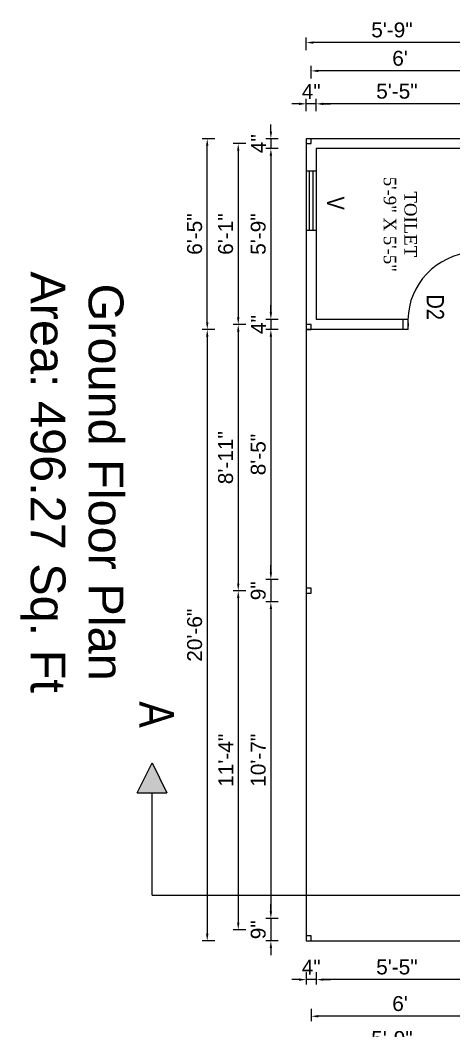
# Model space of a CAD drawing. Header units: inches. Extents: x 376358 to 406049, y -63575 to -53607.
# Drawn here: x 400715.3 to 400889.9, y -60547 to -60140.5 of the extents above; entities that cross this region are included whole.
import ezdxf

# ---------------------------------------------------------------- set-up
doc = ezdxf.new("R2010")
doc.units = ezdxf.units.IN
doc.header["$LTSCALE"] = 2
doc.header["$MEASUREMENT"] = 0
doc.header["$PDMODE"] = 34
doc.layers.get('0').update_dxf_attribs({"linetype": 'CONTINUOUS'})
doc.layers.get('DEFPOINTS').update_dxf_attribs({"color": 141, "linetype": 'CONTINUOUS'})
doc.layers.add('dimension', color=160, linetype='CONTINUOUS', lineweight=15)
doc.layers.add('steps', color=253, linetype='CONTINUOUS', lineweight=20)
doc.styles.add('Lettring Text', font='arial.ttf')
doc.styles.get("Standard").update_dxf_attribs({"font": 'ARIALN.TTF'})
doc.dimstyles.new('Copy of Standard', dxfattribs={"dimtxt": 6, "dimasz": 2.875, "dimexe": 2, "dimexo": 4, "dimgap": 2, "dimtad": 1, "dimdec": 0, "dimrnd": 1, "dimzin": 0, "dimdsep": 46, "dimlunit": 4, "dimtxsty": 'Lettring Text', "dimcen": 0.1, "dimclrd": 7, "dimclre": 7, "dimclrt": 7, "dimazin": 0, "dimtfac": 0.645, "dimtdec": 0, "dimtmove": 1, "dimatfit": 0, "dimfxl": 3, "dimfxlon": 1, "dimtfillclr": 256, "dimtolj": 1, "dimtzin": 0, "dimlwd": -1, "dimlwe": -1, "dimarcsym": 2})

# ---------------------------------------------------------------- blocks, each defined once
blk = doc.blocks.new('*D1157')
at = {"layer": 'DEFPOINTS', "color": 0, "ltscale": 0.5, "transparency": 16777216}
for p in [(400834.45, -60260.91), (400899.45, -60510.91), (400834.45, -60526.46)]:
    blk.add_point(p, dxfattribs=at)
at = {"layer": 'steps', "color": 7, "ltscale": 0.5, "transparency": 16777216}
for p, q in [((400834.45, -60523.46), (400834.45, -60528.46)), ((400896.58, -60526.46), (400837.33, -60526.46)), ((400899.45, -60523.46), (400899.45, -60528.46))]:
    blk.add_line(p, q, dxfattribs=at)
for points in [[(400837.33, -60525.98), (400837.33, -60526.94), (400834.45, -60526.46)], [(400896.58, -60525.98), (400896.58, -60526.94), (400899.45, -60526.46)]]:
    blk.add_solid(points, dxfattribs=at)
at = {"layer": 'steps', "color": 7, "ltscale": 0.5, "transparency": 16777216, "insert": (400866.95, -60521.41), "char_height": 6, "attachment_point": 5, "style": 'Lettring Text'}
blk.add_mtext('\\A1;5\'-5"', dxfattribs=at)
blk = doc.blocks.new('*D1158')
at = {"layer": 'DEFPOINTS', "color": 0, "ltscale": 0.5, "transparency": 16777216}
for p in [(400834.45, -60260.91), (400830.45, -60264.91), (400830.45, -60526.46)]:
    blk.add_point(p, dxfattribs=at)
at = {"layer": 'steps', "color": 7, "ltscale": 0.5, "transparency": 16777216}
for p, q in [((400827.58, -60526.46), (400824.7, -60526.46)), ((400830.45, -60523.46), (400830.45, -60528.46)), ((400834.45, -60526.46), (400830.45, -60526.46)), ((400834.45, -60523.46), (400834.45, -60528.46)), ((400837.33, -60526.46), (400840.2, -60526.46))]:
    blk.add_line(p, q, dxfattribs=at)
for points in [[(400827.58, -60525.98), (400827.58, -60526.94), (400830.45, -60526.46)], [(400837.33, -60525.98), (400837.33, -60526.94), (400834.45, -60526.46)]]:
    blk.add_solid(points, dxfattribs=at)
at = {"layer": 'steps', "color": 7, "ltscale": 0.5, "transparency": 16777216, "insert": (400832.45, -60521.46), "char_height": 6, "attachment_point": 5, "style": 'Lettring Text'}
blk.add_mtext('\\A1;4"', dxfattribs=at)
blk = doc.blocks.new('*D1160')
at = {"layer": 'DEFPOINTS', "color": 0, "ltscale": 0.5, "transparency": 16777216}
for p in [(400832.45, -60526.46), (400903.95, -60526.46), (400832.45, -60541.2)]:
    blk.add_point(p, dxfattribs=at)
at = {"layer": 'steps', "color": 7, "ltscale": 0.5, "transparency": 16777216}
for p, q in [((400832.45, -60538.2), (400832.45, -60543.2)), ((400903.95, -60538.2), (400903.95, -60543.2)), ((400901.08, -60541.2), (400835.33, -60541.2))]:
    blk.add_line(p, q, dxfattribs=at)
for points in [[(400835.33, -60540.72), (400835.33, -60541.68), (400832.45, -60541.2)], [(400901.08, -60540.72), (400901.08, -60541.68), (400903.95, -60541.2)]]:
    blk.add_solid(points, dxfattribs=at)
at = {"layer": 'steps', "color": 7, "ltscale": 0.5, "transparency": 16777216, "insert": (400868.2, -60536.14), "char_height": 6, "attachment_point": 5, "style": 'Lettring Text'}
blk.add_mtext("\\A1;6'", dxfattribs=at)
blk = doc.blocks.new('*D1161')
at = {"layer": 'DEFPOINTS', "color": 0, "ltscale": 0.5, "transparency": 16777216}
for p in [(400830.45, -60510.91), (400899.45, -60510.91), (400899.45, -60555.26)]:
    blk.add_point(p, dxfattribs=at)
at = {"layer": 'steps', "color": 7, "ltscale": 0.5, "transparency": 16777216}
for p, q in [((400830.45, -60552.26), (400830.45, -60557.26)), ((400899.45, -60552.26), (400899.45, -60557.26)), ((400833.33, -60555.26), (400896.58, -60555.26))]:
    blk.add_line(p, q, dxfattribs=at)
for points in [[(400833.33, -60554.78), (400833.33, -60555.74), (400830.45, -60555.26)], [(400896.58, -60554.78), (400896.58, -60555.74), (400899.45, -60555.26)]]:
    blk.add_solid(points, dxfattribs=at)
at = {"layer": 'steps', "color": 7, "ltscale": 0.5, "transparency": 16777216, "insert": (400864.95, -60550.2), "char_height": 6, "attachment_point": 5, "style": 'Lettring Text'}
blk.add_mtext('\\A1;5\'-9"', dxfattribs=at)
blk = doc.blocks.new('*D1163')
at = {"layer": 'DEFPOINTS', "color": 0, "ltscale": 0.5, "transparency": 16777216}
for p in [(400830.45, -60188.14), (400816.2, -60192.14), (400834.45, -60192.14)]:
    blk.add_point(p, dxfattribs=at)
at = {"layer": 'steps', "color": 7, "ltscale": 0.5, "transparency": 16777216}
for p, q in [((400816.2, -60185.26), (400816.2, -60182.39)), ((400819.2, -60188.14), (400814.2, -60188.14)), ((400816.2, -60188.14), (400816.2, -60192.14)), ((400819.2, -60192.14), (400814.2, -60192.14)), ((400816.2, -60195.01), (400816.2, -60197.89))]:
    blk.add_line(p, q, dxfattribs=at)
for points in [[(400815.72, -60185.26), (400816.68, -60185.26), (400816.2, -60188.14)], [(400815.72, -60195.01), (400816.68, -60195.01), (400816.2, -60192.14)]]:
    blk.add_solid(points, dxfattribs=at)
at = {"layer": 'steps', "color": 7, "ltscale": 0.5, "transparency": 16777216, "insert": (400811.2, -60190.14), "char_height": 6, "attachment_point": 5, "rotation": 90, "style": 'Lettring Text'}
blk.add_mtext('\\A1;4"', dxfattribs=at)
blk = doc.blocks.new('*D1164')
at = {"layer": 'DEFPOINTS', "color": 0, "ltscale": 0.5, "transparency": 16777216}
for p in [(400834.45, -60192.14), (400816.2, -60260.91), (400834.45, -60260.91)]:
    blk.add_point(p, dxfattribs=at)
at = {"layer": 'steps', "color": 7, "ltscale": 0.5, "transparency": 16777216}
for p, q in [((400819.2, -60192.14), (400814.2, -60192.14)), ((400816.2, -60195.01), (400816.2, -60258.04)), ((400819.2, -60260.91), (400814.2, -60260.91))]:
    blk.add_line(p, q, dxfattribs=at)
for points in [[(400815.72, -60195.01), (400816.68, -60195.01), (400816.2, -60192.14)], [(400815.72, -60258.04), (400816.68, -60258.04), (400816.2, -60260.91)]]:
    blk.add_solid(points, dxfattribs=at)
at = {"layer": 'steps', "color": 7, "ltscale": 0.5, "transparency": 16777216, "insert": (400811.13, -60226.52), "char_height": 6, "attachment_point": 5, "rotation": 90, "style": 'Lettring Text'}
blk.add_mtext('\\A1;5\'-9"', dxfattribs=at)
blk = doc.blocks.new('*D1165')
at = {"layer": 'DEFPOINTS', "color": 0, "ltscale": 0.5, "transparency": 16777216}
for p in [(400834.45, -60260.91), (400816.2, -60264.91), (400830.45, -60264.91)]:
    blk.add_point(p, dxfattribs=at)
at = {"layer": 'steps', "color": 7, "ltscale": 0.5, "transparency": 16777216}
for p, q in [((400816.2, -60258.04), (400816.2, -60255.16)), ((400819.2, -60260.91), (400814.2, -60260.91)), ((400816.2, -60260.91), (400816.2, -60264.91)), ((400819.2, -60264.91), (400814.2, -60264.91)), ((400816.2, -60267.79), (400816.2, -60270.66))]:
    blk.add_line(p, q, dxfattribs=at)
for points in [[(400815.72, -60258.04), (400816.68, -60258.04), (400816.2, -60260.91)], [(400815.72, -60267.79), (400816.68, -60267.79), (400816.2, -60264.91)]]:
    blk.add_solid(points, dxfattribs=at)
at = {"layer": 'steps', "color": 7, "ltscale": 0.5, "transparency": 16777216, "insert": (400811.2, -60262.91), "char_height": 6, "attachment_point": 5, "rotation": 90, "style": 'Lettring Text'}
blk.add_mtext('\\A1;4"', dxfattribs=at)
blk = doc.blocks.new('*D1166')
at = {"layer": 'DEFPOINTS', "color": 0, "ltscale": 0.5, "transparency": 16777216}
for p in [(400830.45, -60264.91), (400816.2, -60365.52), (400908.45, -60365.52)]:
    blk.add_point(p, dxfattribs=at)
at = {"layer": 'steps', "color": 7, "ltscale": 0.5, "transparency": 16777216}
for p, q in [((400819.2, -60264.91), (400814.2, -60264.91)), ((400816.2, -60267.79), (400816.2, -60362.65)), ((400819.2, -60365.52), (400814.2, -60365.52))]:
    blk.add_line(p, q, dxfattribs=at)
for points in [[(400815.72, -60267.79), (400816.68, -60267.79), (400816.2, -60264.91)], [(400815.72, -60362.65), (400816.68, -60362.65), (400816.2, -60365.52)]]:
    blk.add_solid(points, dxfattribs=at)
at = {"layer": 'steps', "color": 7, "ltscale": 0.5, "transparency": 16777216, "insert": (400811.13, -60315.22), "char_height": 6, "attachment_point": 5, "rotation": 90, "style": 'Lettring Text'}
blk.add_mtext('\\A1;8\'-5"', dxfattribs=at)
blk = doc.blocks.new('*D1167')
at = {"layer": 'DEFPOINTS', "color": 0, "ltscale": 0.5, "transparency": 16777216}
for p in [(400908.45, -60365.52), (400816.2, -60374.52), (400908.45, -60374.52)]:
    blk.add_point(p, dxfattribs=at)
at = {"layer": 'steps', "color": 7, "ltscale": 0.5, "transparency": 16777216}
for p, q in [((400816.2, -60362.65), (400816.2, -60359.77)), ((400819.2, -60365.52), (400814.2, -60365.52)), ((400816.2, -60365.52), (400816.2, -60374.52)), ((400819.2, -60374.52), (400814.2, -60374.52)), ((400816.2, -60377.4), (400816.2, -60380.27))]:
    blk.add_line(p, q, dxfattribs=at)
for points in [[(400815.72, -60362.65), (400816.68, -60362.65), (400816.2, -60365.52)], [(400815.72, -60377.4), (400816.68, -60377.4), (400816.2, -60374.52)]]:
    blk.add_solid(points, dxfattribs=at)
at = {"layer": 'steps', "color": 7, "ltscale": 0.5, "transparency": 16777216, "insert": (400811.13, -60370.02), "char_height": 6, "attachment_point": 5, "rotation": 90, "style": 'Lettring Text'}
blk.add_mtext('\\A1;9"', dxfattribs=at)
blk = doc.blocks.new('*D1168')
at = {"layer": 'DEFPOINTS', "color": 0, "ltscale": 0.5, "transparency": 16777216}
for p in [(400908.45, -60374.52), (400816.2, -60501.91), (400908.45, -60501.91)]:
    blk.add_point(p, dxfattribs=at)
at = {"layer": 'steps', "color": 7, "ltscale": 0.5, "transparency": 16777216}
for p, q in [((400819.2, -60374.52), (400814.2, -60374.52)), ((400816.2, -60377.4), (400816.2, -60499.04)), ((400819.2, -60501.91), (400814.2, -60501.91))]:
    blk.add_line(p, q, dxfattribs=at)
for points in [[(400815.72, -60377.4), (400816.68, -60377.4), (400816.2, -60374.52)], [(400815.72, -60499.04), (400816.68, -60499.04), (400816.2, -60501.91)]]:
    blk.add_solid(points, dxfattribs=at)
at = {"layer": 'steps', "color": 7, "ltscale": 0.5, "transparency": 16777216, "insert": (400811.13, -60438.22), "char_height": 6, "attachment_point": 5, "rotation": 90, "style": 'Lettring Text'}
blk.add_mtext('\\A1;10\'-7"', dxfattribs=at)
blk = doc.blocks.new('*D1169')
at = {"layer": 'DEFPOINTS', "color": 0, "ltscale": 0.5, "transparency": 16777216}
for p in [(400908.45, -60501.91), (400816.2, -60510.91), (400899.45, -60510.91)]:
    blk.add_point(p, dxfattribs=at)
at = {"layer": 'steps', "color": 7, "ltscale": 0.5, "transparency": 16777216}
for p, q in [((400816.2, -60499.04), (400816.2, -60496.16)), ((400819.2, -60501.91), (400814.2, -60501.91)), ((400816.2, -60501.91), (400816.2, -60510.91)), ((400819.2, -60510.91), (400814.2, -60510.91)), ((400816.2, -60513.79), (400816.2, -60516.66))]:
    blk.add_line(p, q, dxfattribs=at)
for points in [[(400815.72, -60499.04), (400816.68, -60499.04), (400816.2, -60501.91)], [(400815.72, -60513.79), (400816.68, -60513.79), (400816.2, -60510.91)]]:
    blk.add_solid(points, dxfattribs=at)
at = {"layer": 'steps', "color": 7, "ltscale": 0.5, "transparency": 16777216, "insert": (400811.13, -60506.41), "char_height": 6, "attachment_point": 5, "rotation": 90, "style": 'Lettring Text'}
blk.add_mtext('\\A1;9"', dxfattribs=at)
blk = doc.blocks.new('*D1170')
at = {"layer": 'DEFPOINTS', "color": 0, "ltscale": 0.5, "transparency": 16777216}
for p in [(400816.2, -60190.14), (400803.06, -60262.91), (400816.2, -60262.91)]:
    blk.add_point(p, dxfattribs=at)
at = {"layer": 'steps', "color": 7, "ltscale": 0.5, "transparency": 16777216}
for p, q in [((400806.06, -60190.14), (400801.06, -60190.14)), ((400803.06, -60193.01), (400803.06, -60260.04)), ((400806.06, -60262.91), (400801.06, -60262.91))]:
    blk.add_line(p, q, dxfattribs=at)
for points in [[(400802.58, -60193.01), (400803.54, -60193.01), (400803.06, -60190.14)], [(400802.58, -60260.04), (400803.54, -60260.04), (400803.06, -60262.91)]]:
    blk.add_solid(points, dxfattribs=at)
at = {"layer": 'steps', "color": 7, "ltscale": 0.5, "transparency": 16777216, "insert": (400798, -60226.52), "char_height": 6, "attachment_point": 5, "rotation": 90, "style": 'Lettring Text'}
blk.add_mtext('\\A1;6\'-1"', dxfattribs=at)
blk = doc.blocks.new('*D1171')
at = {"layer": 'DEFPOINTS', "color": 0, "ltscale": 0.5, "transparency": 16777216}
for p in [(400816.2, -60262.91), (400803.06, -60370.02), (400816.2, -60370.02)]:
    blk.add_point(p, dxfattribs=at)
at = {"layer": 'steps', "color": 7, "ltscale": 0.5, "transparency": 16777216}
for p, q in [((400806.06, -60262.91), (400801.06, -60262.91)), ((400803.06, -60265.79), (400803.06, -60367.15)), ((400806.06, -60370.02), (400801.06, -60370.02))]:
    blk.add_line(p, q, dxfattribs=at)
for points in [[(400802.58, -60265.79), (400803.54, -60265.79), (400803.06, -60262.91)], [(400802.58, -60367.15), (400803.54, -60367.15), (400803.06, -60370.02)]]:
    blk.add_solid(points, dxfattribs=at)
at = {"layer": 'steps', "color": 7, "ltscale": 0.5, "transparency": 16777216, "insert": (400798, -60316.47), "char_height": 6, "attachment_point": 5, "rotation": 90, "style": 'Lettring Text'}
blk.add_mtext('\\A1;8\'-11"', dxfattribs=at)
blk = doc.blocks.new('*D1172')
at = {"layer": 'DEFPOINTS', "color": 0, "ltscale": 0.5, "transparency": 16777216}
for p in [(400816.2, -60370.02), (400803.06, -60506.41), (400816.2, -60506.41)]:
    blk.add_point(p, dxfattribs=at)
at = {"layer": 'steps', "color": 7, "ltscale": 0.5, "transparency": 16777216}
for p, q in [((400806.06, -60370.02), (400801.06, -60370.02)), ((400803.06, -60372.9), (400803.06, -60503.54)), ((400806.06, -60506.41), (400801.06, -60506.41))]:
    blk.add_line(p, q, dxfattribs=at)
for points in [[(400802.58, -60372.9), (400803.54, -60372.9), (400803.06, -60370.02)], [(400802.58, -60503.54), (400803.54, -60503.54), (400803.06, -60506.41)]]:
    blk.add_solid(points, dxfattribs=at)
at = {"layer": 'steps', "color": 7, "ltscale": 0.5, "transparency": 16777216, "insert": (400798.05, -60438.22), "char_height": 6, "attachment_point": 5, "rotation": 90, "style": 'Lettring Text'}
blk.add_mtext('\\A1;11\'-4"', dxfattribs=at)
blk = doc.blocks.new('*D1173')
at = {"layer": 'DEFPOINTS', "color": 0, "ltscale": 0.5, "transparency": 16777216}
for p in [(400830.45, -60264.91), (400790.58, -60510.91), (400830.45, -60510.91)]:
    blk.add_point(p, dxfattribs=at)
at = {"layer": 'steps', "color": 7, "ltscale": 0.5, "transparency": 16777216}
for p, q in [((400793.58, -60264.91), (400788.58, -60264.91)), ((400790.58, -60267.79), (400790.58, -60508.04)), ((400793.58, -60510.91), (400788.58, -60510.91))]:
    blk.add_line(p, q, dxfattribs=at)
for points in [[(400790.1, -60267.79), (400791.06, -60267.79), (400790.58, -60264.91)], [(400790.1, -60508.04), (400791.06, -60508.04), (400790.58, -60510.91)]]:
    blk.add_solid(points, dxfattribs=at)
at = {"layer": 'steps', "color": 7, "ltscale": 0.5, "transparency": 16777216, "insert": (400785.52, -60387.91), "char_height": 6, "attachment_point": 5, "rotation": 90, "style": 'Lettring Text'}
blk.add_mtext('\\A1;20\'-6"', dxfattribs=at)
blk = doc.blocks.new('*D1174')
at = {"layer": 'DEFPOINTS', "color": 0, "ltscale": 0.5, "transparency": 16777216}
for p in [(400790.58, -60188.14), (400830.45, -60188.14), (400830.45, -60264.91)]:
    blk.add_point(p, dxfattribs=at)
at = {"layer": 'steps', "color": 7, "ltscale": 0.5, "transparency": 16777216}
for p, q in [((400793.58, -60188.14), (400788.58, -60188.14)), ((400790.58, -60262.04), (400790.58, -60191.01)), ((400793.58, -60264.91), (400788.58, -60264.91))]:
    blk.add_line(p, q, dxfattribs=at)
for points in [[(400790.1, -60191.01), (400791.06, -60191.01), (400790.58, -60188.14)], [(400790.1, -60262.04), (400791.06, -60262.04), (400790.58, -60264.91)]]:
    blk.add_solid(points, dxfattribs=at)
at = {"layer": 'steps', "color": 7, "ltscale": 0.5, "transparency": 16777216, "insert": (400785.52, -60226.52), "char_height": 6, "attachment_point": 5, "rotation": 90, "style": 'Lettring Text'}
blk.add_mtext('\\A1;6\'-5"', dxfattribs=at)
blk = doc.blocks.new('*D1178')
at = {"layer": 'DEFPOINTS', "color": 0, "ltscale": 0.5, "transparency": 16777216}
for p in [(400834.45, -60174.12), (400834.45, -60192.14), (400899.45, -60229.14)]:
    blk.add_point(p, dxfattribs=at)
at = {"layer": 'steps', "color": 7, "ltscale": 0.5, "transparency": 16777216}
for p, q in [((400834.45, -60177.12), (400834.45, -60172.12)), ((400899.45, -60177.12), (400899.45, -60172.12)), ((400896.58, -60174.12), (400837.33, -60174.12))]:
    blk.add_line(p, q, dxfattribs=at)
for points in [[(400837.33, -60173.64), (400837.33, -60174.6), (400834.45, -60174.12)], [(400896.58, -60173.64), (400896.58, -60174.6), (400899.45, -60174.12)]]:
    blk.add_solid(points, dxfattribs=at)
at = {"layer": 'steps', "color": 7, "ltscale": 0.5, "transparency": 16777216, "insert": (400866.95, -60169.07), "char_height": 6, "attachment_point": 5, "style": 'Lettring Text'}
blk.add_mtext('\\A1;5\'-5"', dxfattribs=at)
blk = doc.blocks.new('*D1179')
at = {"layer": 'DEFPOINTS', "color": 0, "ltscale": 0.5, "transparency": 16777216}
for p in [(400830.45, -60174.12), (400830.45, -60188.14), (400834.45, -60192.14)]:
    blk.add_point(p, dxfattribs=at)
at = {"layer": 'steps', "color": 7, "ltscale": 0.5, "transparency": 16777216}
for p, q in [((400830.45, -60177.12), (400830.45, -60172.12)), ((400834.45, -60177.12), (400834.45, -60172.12)), ((400827.58, -60174.12), (400824.7, -60174.12)), ((400834.45, -60174.12), (400830.45, -60174.12)), ((400837.33, -60174.12), (400840.2, -60174.12))]:
    blk.add_line(p, q, dxfattribs=at)
for points in [[(400827.58, -60173.64), (400827.58, -60174.6), (400830.45, -60174.12)], [(400837.33, -60173.64), (400837.33, -60174.6), (400834.45, -60174.12)]]:
    blk.add_solid(points, dxfattribs=at)
at = {"layer": 'steps', "color": 7, "ltscale": 0.5, "transparency": 16777216, "insert": (400832.45, -60169.12), "char_height": 6, "attachment_point": 5, "style": 'Lettring Text'}
blk.add_mtext('\\A1;4"', dxfattribs=at)
blk = doc.blocks.new('*D1181')
at = {"layer": 'DEFPOINTS', "color": 0, "ltscale": 0.5, "transparency": 16777216}
for p in [(400832.45, -60160.88), (400832.45, -60174.12), (400903.95, -60174.12)]:
    blk.add_point(p, dxfattribs=at)
at = {"layer": 'steps', "color": 7, "ltscale": 0.5, "transparency": 16777216}
for p, q in [((400832.45, -60163.88), (400832.45, -60158.88)), ((400903.95, -60163.88), (400903.95, -60158.88)), ((400901.08, -60160.88), (400835.33, -60160.88))]:
    blk.add_line(p, q, dxfattribs=at)
for points in [[(400835.33, -60160.4), (400835.33, -60161.36), (400832.45, -60160.88)], [(400901.08, -60160.4), (400901.08, -60161.36), (400903.95, -60160.88)]]:
    blk.add_solid(points, dxfattribs=at)
at = {"layer": 'steps', "color": 7, "ltscale": 0.5, "transparency": 16777216, "insert": (400868.2, -60155.82), "char_height": 6, "attachment_point": 5, "style": 'Lettring Text'}
blk.add_mtext("\\A1;6'", dxfattribs=at)
blk = doc.blocks.new('*D1183')
at = {"layer": 'DEFPOINTS', "color": 0, "ltscale": 0.5, "transparency": 16777216}
for p in [(400830.45, -60149.48), (400830.45, -60188.14), (400899.45, -60229.14)]:
    blk.add_point(p, dxfattribs=at)
at = {"layer": 'steps', "color": 7, "ltscale": 0.5, "transparency": 16777216}
for p, q in [((400830.45, -60152.48), (400830.45, -60147.48)), ((400899.45, -60152.48), (400899.45, -60147.48)), ((400896.58, -60149.48), (400833.33, -60149.48))]:
    blk.add_line(p, q, dxfattribs=at)
for points in [[(400833.33, -60149), (400833.33, -60149.95), (400830.45, -60149.48)], [(400896.58, -60149), (400896.58, -60149.95), (400899.45, -60149.48)]]:
    blk.add_solid(points, dxfattribs=at)
at = {"layer": 'steps', "color": 7, "ltscale": 0.5, "transparency": 16777216, "insert": (400864.95, -60144.41), "char_height": 6, "attachment_point": 5, "style": 'Lettring Text'}
blk.add_mtext('\\A1;5\'-9"', dxfattribs=at)

msp = doc.modelspace()

# ---------------------------------------------------------------- hatches: boundary and pattern name
at = {"linetype": 'ByBlock', "lineweight": 5}
msp.add_hatch(color=7, dxfattribs=at).paths.add_polyline_path([(400768.36, -60439.27), (400762.36, -60451.27), (400774.36, -60451.27)])

# ---------------------------------------------------------------- linework, layer by layer
at = {"ltscale": 0.5}
for p, q in [((400903.45, -60188.14), (400830.45, -60188.14)), ((400830.45, -60188.14), (400830.45, -60264.91)), ((400899.45, -60192.14), (400834.45, -60192.14)), ((400834.45, -60192.14), (400834.45, -60260.91)), ((400834.45, -60201.14), (400830.45, -60201.14)), ((400831.7, -60225.14), (400831.7, -60201.14)), ((400833.2, -60225.14), (400833.2, -60201.14)), ((400834.45, -60225.14), (400830.45, -60225.14)), ((400869.45, -60260.91), (400834.45, -60260.91)), ((400869.45, -60264.91), (400869.45, -60260.91)), ((400869.45, -60264.91), (400830.45, -60264.91)), ((400830.45, -60264.91), (400830.45, -60510.91)), ((400830.45, -60510.91), (400899.45, -60510.91))]:
    msp.add_line(p, q, dxfattribs=at)
at = {"color": 7, "linetype": 'ByBlock', "lineweight": 5}
for p, q in [((400762.36, -60451.27), (400768.36, -60439.27)), ((400768.36, -60439.27), (400774.36, -60451.27)), ((400762.36, -60451.27), (400774.36, -60451.27)), ((400768.36, -60492.44), (400768.36, -60451.27)), ((400768.36, -60492.44), (401135.1, -60492.44))]:
    msp.add_line(p, q, dxfattribs=at)
at = {"ltscale": 0.5}
for points in [[(400830.45, -60188.14), (400830.45, -60190.14), (400832.45, -60190.14), (400832.45, -60188.14)], [(400830.45, -60262.91), (400830.45, -60264.91), (400832.45, -60264.91), (400832.45, -60262.91)], [(400830.45, -60369.02), (400830.45, -60371.02), (400832.45, -60371.02), (400832.45, -60369.02)], [(400830.45, -60508.91), (400830.45, -60510.91), (400832.45, -60510.91), (400832.45, -60508.91)]]:
    msp.add_lwpolyline(points, close=True, dxfattribs=at)
at = {"layer": 'dimension', "ltscale": 7}
for p, q in [((400871.45, -60260.91), (400869.45, -60260.91)), ((400869.45, -60264.91), (400869.45, -60260.91)), ((400871.45, -60264.91), (400871.45, -60260.91)), ((400871.45, -60264.91), (400869.45, -60264.91))]:
    msp.add_line(p, q, dxfattribs=at)
msp.add_arc((400899.04, -60261.55), 27.67, 99.1337, 184.3044, dxfattribs=at)

# ---------------------------------------------------------------- texts
at = {"color": 7, "linetype": 'ByBlock', "lineweight": 5, "char_height": 14, "rotation": 270}
for s, insert, width, attachment_point in [('{\\fArial CE|b0|i0|c238|p34;Ground Floor Plan\\PArea: \\fArial CE|b0|i0|c0|p34;496.27\\fArial CE|b0|i0|c238|p34; Sq. Ft}', (400736.05, -60326.31), 235.547, 5), ('A', (400763.18, -60425.16), 26.5803, 9)]:
    msp.add_mtext(s, dxfattribs=dict(at, insert=insert, width=width, attachment_point=attachment_point))
at = {"layer": 'steps', "color": 7, "ltscale": 0.3, "insert": (400874.99, -60222.59), "char_height": 5, "width": 55.268, "attachment_point": 2, "rotation": 270}
msp.add_mtext('{\\fTimes New Roman|b0|i0|c0|p18;TOILET\\P5\'-9" X 5\'-5"}', dxfattribs=at)
at = {"layer": 'steps', "color": 7, "ltscale": 0.3, "char_height": 7, "attachment_point": 8, "rotation": 270}
for s, insert in [('V', (400838.77, -60214.08)), ('D2', (400878.91, -60255.93))]:
    msp.add_mtext_dynamic_manual_height_columns(s, width=18.6213, gutter_width=40, heights=[0], dxfattribs=dict(at, insert=insert))

# ---------------------------------------------------------------- dimensions: what is measured, and where the dimension line sits
at = {"layer": 'steps', "ltscale": 0.5}
for base, p1, p2, picture, middle in [((400830.45, -60149.48), (400899.45, -60229.14), (400830.45, -60188.14), '*D1183', (400864.95, -60144.41)), ((400832.45161457, -60160.88160765), (400903.95161457, -60174.11675947), (400832.45161457, -60174.11675947), '*D1181', (400868.20161457, -60155.81816972)), ((400834.45, -60174.12), (400899.45, -60229.14), (400834.45, -60192.14), '*D1178', (400866.95, -60169.07)), ((400834.45, -60526.46), (400899.45, -60510.91), (400834.45, -60260.91), '*D1157', (400866.95, -60521.41)), ((400899.45, -60555.26), (400830.45, -60510.91), (400899.45, -60510.91), '*D1161', (400864.95, -60550.2)), ((400832.45161457, -60541.20314743), (400903.95161457, -60526.4594441), (400832.45161457, -60526.4594441), '*D1160', (400868.20161457, -60536.1397095))]:
    dim = msp.add_linear_dim(base=base, p1=p1, p2=p2, dimstyle='Copy of Standard', dxfattribs=at)
    dim.commit()
    dim.dimension.update_dxf_attribs({"geometry": picture, "text_midpoint": middle})
for base, p1, p2, picture, middle in [((400830.45, -60174.12), (400834.45, -60192.14), (400830.45, -60188.14), '*D1179', (400832.45, -60174.12)), ((400830.45, -60526.46), (400834.45, -60260.91), (400830.45, -60264.91), '*D1158', (400832.45, -60526.46))]:
    dim = msp.add_linear_dim(base=base, p1=p1, p2=p2, dimstyle='Copy of Standard', dxfattribs=at)
    dim.commit()
    dim.dimension.update_dxf_attribs({"geometry": picture, "text_midpoint": middle, "dimtype": 160})
for base, p1, p2, picture, middle in [((400816.2, -60192.14), (400830.45, -60188.14), (400834.45, -60192.14), '*D1163', (400816.2, -60190.14)), ((400816.2, -60264.91), (400834.45, -60260.91), (400830.45, -60264.91), '*D1165', (400816.2, -60262.91)), ((400816.2, -60374.52), (400908.45, -60365.52), (400908.45, -60374.52), '*D1167', (400816.2, -60370.02)), ((400816.2, -60510.91), (400908.45, -60501.91), (400899.45, -60510.91), '*D1169', (400816.2, -60506.41))]:
    dim = msp.add_linear_dim(base=base, p1=p1, p2=p2, angle=270, dimstyle='Copy of Standard', dxfattribs=at)
    dim.commit()
    dim.dimension.update_dxf_attribs({"geometry": picture, "text_midpoint": middle, "dimtype": 160})
for base, p1, p2, picture, middle in [((400790.58, -60188.14), (400830.45, -60264.91), (400830.45, -60188.14), '*D1174', (400785.52, -60226.52)), ((400803.06, -60262.91), (400816.2, -60190.14), (400816.2, -60262.91), '*D1170', (400798, -60226.52)), ((400816.2, -60260.91), (400834.45, -60192.14), (400834.45, -60260.91), '*D1164', (400811.13, -60226.52)), ((400790.58, -60510.91), (400830.45, -60264.91), (400830.45, -60510.91), '*D1173', (400785.52, -60387.91)), ((400803.06, -60370.02), (400816.2, -60262.91), (400816.2, -60370.02), '*D1171', (400798, -60316.47)), ((400816.2, -60365.52), (400830.45, -60264.91), (400908.45, -60365.52), '*D1166', (400811.13, -60315.22)), ((400803.06, -60506.41), (400816.2, -60370.02), (400816.2, -60506.41), '*D1172', (400798.05, -60438.22)), ((400816.2, -60501.91), (400908.45, -60374.52), (400908.45, -60501.91), '*D1168', (400811.13, -60438.22))]:
    dim = msp.add_linear_dim(base=base, p1=p1, p2=p2, angle=270, dimstyle='Copy of Standard', dxfattribs=at)
    dim.commit()
    dim.dimension.update_dxf_attribs({"geometry": picture, "text_midpoint": middle})

doc.saveas('drawing.dxf')
